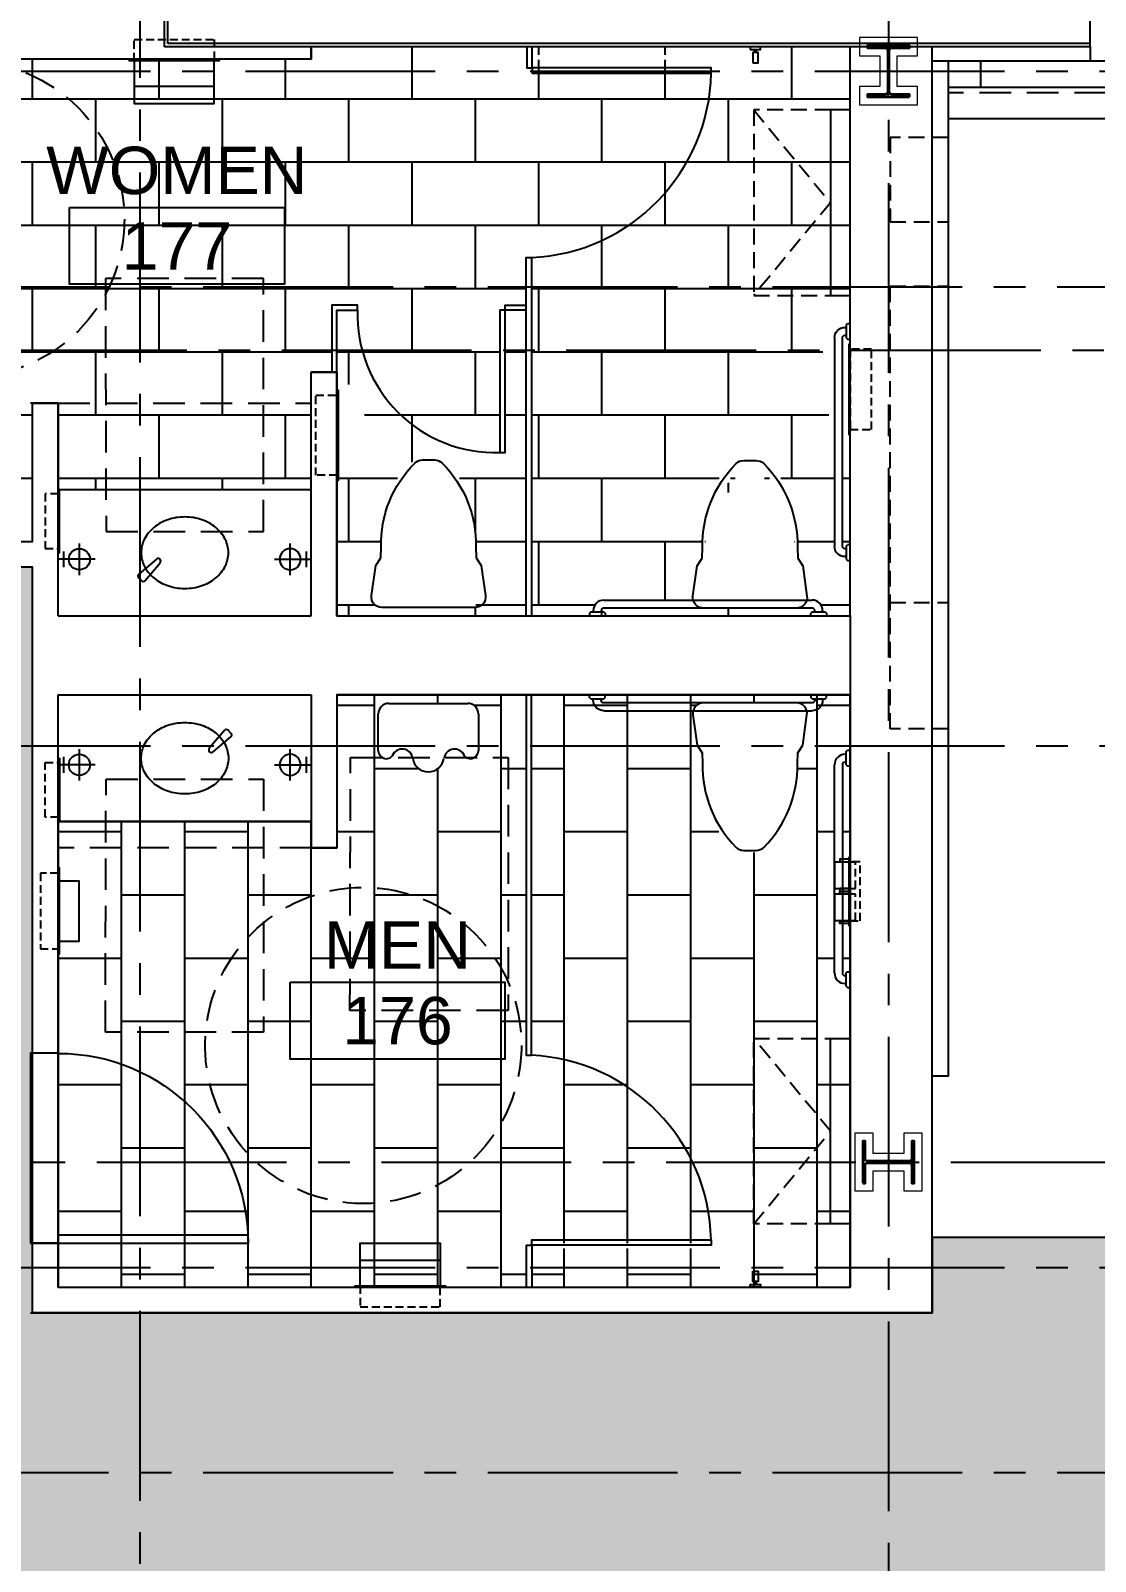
# Model space of a CAD drawing. Header units: inches. Extents: x 5931 to 10048, y 0 to 3185.
# Drawn here: x 8077.3 to 8279.2, y 1166.5 to 1456.9 of the extents above; entities that cross this region are included whole.
import ezdxf
from ezdxf.enums import TextEntityAlignment as Align

# ---------------------------------------------------------------- set-up
doc = ezdxf.new("R2010")
doc.units = ezdxf.units.IN
doc.header["$LTSCALE"] = 48
doc.header["$MEASUREMENT"] = 0
for name, pattern in [('CENTER2', [1.125, 0.75, -0.125, 0.125, -0.125]), ('HIDDEN', [0.375, 0.25, -0.125]), ('HIDDEN2', [0.1875, 0.125, -0.0625]), ('PHANTOM2', [1.25, 0.625, -0.125, 0.125, -0.125, 0.125, -0.125])]:
    doc.linetypes.add(name, pattern=pattern)
for name, color, linetype in [('_0_Objects', 8, 'Continuous'), ('A-Door', 8, 'Continuous'), ('A-Door-Head', 8, 'Continuous'), ('A-Flor-ADA', 8, 'PHANTOM2'), ('A-Flor-Case', 8, 'Continuous'), ('A-Flor-Case-Full Height', 8, 'Continuous'), ('A-Flor-Case-Hidden', 8, 'HIDDEN2'), ('A-Flor-Pattern', 8, 'Continuous'), ('A-Flor-Pfix', 8, 'Continuous'), ('A-Flor-Soffit', 8, 'HIDDEN2'), ('A-Flor-Spcl', 8, 'Continuous'), ('A-Flor-Wall Mtd Fixture', 8, 'Continuous'), ('A-Grid(3-32)', 8, 'CENTER2'), ('A-Tag-Rm(3-32)', 8, 'Continuous'), ('A-Wall-Full', 8, 'Continuous'), ('A-Wall-Hatch', 8, 'Continuous'), ('A-Wall-Prht', 8, 'Continuous')]:
    doc.layers.add(name, color=color, linetype=linetype)
for name, color, linetype, lineweight in [('A-Detl-Hatch', 8, 'Continuous', 18), ('S-Detl-Hatch', 8, 'Continuous', 18), ('S-Detl-Wide', 8, 'Continuous', 35)]:
    doc.layers.add(name, color=color, linetype=linetype, lineweight=lineweight)
doc.styles.get("Standard").update_dxf_attribs({"font": 'arial.ttf'})

# ---------------------------------------------------------------- blocks, each defined once
blk = doc.blocks.new('1ST FLOOR CORE & SHELL')
at = {"layer": 'A-Wall-Full'}
for p, q in [((4087.12, -8588.13), (4087.12, -8542.12)), ((4262.75, -8588.13), (4262.75, -8574.88)), ((4262.75, -8588.13), (4087.12, -8588.13))]:
    blk.add_line(p, q, dxfattribs=at)
at = {"layer": 'A-Wall-Hatch'}
for p, q in [((4087.75, -8587.5), (4087.75, -8542.12)), ((4262.75, -8587.5), (4087.75, -8587.5))]:
    blk.add_line(p, q, dxfattribs=at)
blk = doc.blocks.new('*U9')
at = {"layer": 'A-Detl-Hatch'}
h = blk.add_hatch(dxfattribs=at)
h.set_pattern_fill('ANSI32', color=256, scale=6, style=0)
h.set_pattern_definition([(45, (0, -4.865), (-1.591, 1.591), []), (45, (1.0607, -4.865), (-1.591, 1.591), [])])
edge = h.paths.add_edge_path()
edge.add_line((3.98, -9.73), (3.98, -9.295))
edge.add_line((3.98, -9.295), (0.645, -9.295))
edge.add_arc((0.645, -8.795), 0.5, 180, 270, ccw=False)
edge.add_line((0.145, -8.795), (0.145, -0.935))
edge.add_arc((0.645, -0.935), 0.5, 90, 180, ccw=False)
edge.add_line((0.645, -0.435), (3.98, -0.435))
edge.add_line((3.98, -0.435), (3.98, 0))
edge.add_line((3.98, 0), (-3.98, 0))
edge.add_line((-3.98, 0), (-3.98, -0.435))
edge.add_line((-3.98, -0.435), (-0.645, -0.435))
edge.add_arc((-0.645, -0.935), 0.5, 0, 90, ccw=False)
edge.add_line((-0.145, -0.935), (-0.145, -8.795))
edge.add_arc((-0.645, -8.795), 0.5, -90, 0, ccw=False)
edge.add_line((-0.645, -9.295), (-3.98, -9.295))
edge.add_line((-3.98, -9.295), (-3.98, -9.73))
edge.add_line((-3.98, -9.73), (3.98, -9.73))
at = {"linetype": 'ByBlock'}
blk.add_lwpolyline([(3.98, -9.73), (3.98, -9.295), (0.645, -9.295, -0.4142136), (0.145, -8.795), (0.145, -0.935, -0.4142136), (0.645, -0.435), (3.98, -0.435), (3.98, 0), (-3.98, 0), (-3.98, -0.435), (-0.645, -0.435, -0.4142136), (-0.145, -0.935), (-0.145, -8.795, -0.4142136), (-0.645, -9.295), (-3.98, -9.295), (-3.98, -9.73)], format="xyb", close=True, dxfattribs=at)
blk = doc.blocks.new('W10X33')
at = {"layer": 'S-Detl-Hatch'}
blk.add_lwpolyline([(13773.28, -7309.78), (13773.28, -7306.34), (13769.45, -7306.34), (13769.45, -7300.48), (13773.28, -7300.48), (13773.28, -7297.05), (13762.32, -7297.05), (13762.32, -7300.48), (13766.16, -7300.48), (13766.16, -7306.34), (13762.32, -7306.34), (13762.32, -7309.78)], close=True, dxfattribs=at)
at = {"layer": 'S-Detl-Wide'}
blk.add_blockref('*U9', (13767.8, -7298.55), dxfattribs=at)
blk = doc.blocks.new('1ST FLOOR - STRUCTURAL GRID')
at = {"layer": 'A-Grid(3-32)'}
for p, q in [((4082.5, -7424.01), (4082.5, -9520.75)), ((4224.5, -7426.01), (4224.5, -9520.75)), ((2104.5, -8592.75), (5927.38, -8592.75)), ((5912.5, -8633.75), (2120.87, -8633.75)), ((5927.38, -8645.75), (2104.5, -8645.75)), ((2104.5, -8720.75), (5927.38, -8720.75)), ((2130.3, -8799.75), (5901.58, -8799.75)), ((2104.5, -8819.75), (5927.38, -8819.75)), ((5912.5, -8858.75), (2119.31, -8858.75))]:
    blk.add_line(p, q, dxfattribs=at)
blk.add_blockref('W10X33', (-9543.3, -1289.34))
at = {"rotation": 270}
blk.add_blockref('W10X33', (11527.91, 4968.05), dxfattribs=at)
blk = doc.blocks.new('HMWD-XFP$0$PP-LAV2')
at = {"layer": 'A-Flor-Pfix'}
blk.add_lwpolyline([(0, 6.78, 0.081935), (-3.24, 6.25, 0.090025), (-5.86, 4.8, 0.104465), (-7.68, 2.52, 0.117614), (-8.28, 0, 0.117614), (-7.68, -2.52, 0.104465), (-5.86, -4.8, 0.090025), (-3.24, -6.25, 0.081935), (0, -6.78, 0.081935), (3.24, -6.25, 0.090025), (5.86, -4.8, 0.104465), (7.68, -2.52, 0.117614), (8.28, 0, 0.117614), (7.68, 2.52, 0.104465), (5.86, 4.8, 0.090025), (3.24, 6.25, 0.081935)], format="xyb", close=True, dxfattribs=at)
blk = doc.blocks.new('Door 36in')
blk.add_lwpolyline([(0, 36), (1.5, 36), (1.5, 0), (0, 0)], close=True)
blk.add_arc((0, 0), 36, 0, 90)
blk = doc.blocks.new('PEQURNL')
for p, q in [((-9.5, 3), (-9.5, 10)), ((9.5, 10), (9.5, 3)), ((7.5, 1), (-7.5, 1))]:
    blk.add_line(p, q)
for centre, radius, start, end in [((0, 11), 3, 8.4383, 172.1072), ((-8, 10), 1.5, 20.6264, 180), ((-4.96, 11.68), 2, 202.6897, 352.5338), ((4.96, 11.68), 2, 186.2596, 337.3103), ((8, 10), 1.5, 0, 159.3736), ((-7.5, 3), 2, 180, 270), ((7.5, 3), 2, 270, 0)]:
    blk.add_arc(centre, radius, start, end)
blk = doc.blocks.new('Rm Tag')
blk.add_lwpolyline([(-0.2124, 0.0759), (0.2124, 0.0759), (0.2124, -0.0759), (-0.2124, -0.0759)], close=True)
for p in [(0, 0.2858), (0, 0.1493), (0, 0)]:
    blk.add_attdef('XXX', text='', height=0.0938).set_placement(p, align=Align.MIDDLE_CENTER)
blk = doc.blocks.new('wall sconce typ')
for p, q in [((0, 7), (0, 0)), ((3, 4), (-3, 4)), ((-1.5, 1), (1.5, 1))]:
    blk.add_line(p, q)
blk.add_circle((0, 4), 2)
blk = doc.blocks.new('200 PLAN')
at = {"linetype": 'HIDDEN2', "ltscale": 0.25}
blk.add_lwpolyline([(-7.59, -0.25), (-7.59, 3.75), (7.58, 3.75), (7.59, -0.25)], dxfattribs=at)
blk.add_lwpolyline([(-8.59, -0.25), (8.59, -0.25), (8.59, 0), (-8.59, 0)], close=True)
for points in [[(-7.59, -0.25), (-7.59, -5.12), (7.59, -5.12), (7.59, -0.25)], [(-7.59, -0.25), (-7.59, -8.38), (7.58, -8.38), (7.59, -0.25)]]:
    blk.add_lwpolyline(points)
blk = doc.blocks.new('205 PLAN')
for p, q in [((-0.125, -1.0625), (-0.125, -0.5)), ((0.125, -1.0625), (0.125, -0.5))]:
    blk.add_line(p, q)
for points in [[(-1, -0.5), (1, -0.5), (1, 0), (-1, 0)], [(-0.5, -3.0625), (0.5, -3.0625), (0.5, -1.0625), (-0.5, -1.0625)]]:
    blk.add_lwpolyline(points, close=True)
blk = doc.blocks.new('206 PLAN')
blk.add_lwpolyline([(-17.59375, -3.75), (17.59375, -3.75), (17.59375, 0), (-17.59375, 0)], close=True)
at = {"linetype": 'HIDDEN2', "ltscale": 0.5}
for points in [[(-17.59375, -3.75), (-17.59375, -18.3125), (17.59375, -18.3125), (17.59375, -3.75)], [(-17.59375, -18.3125), (0, -3.75), (17.59375, -18.3125)]]:
    blk.add_lwpolyline(points, dxfattribs=at)
blk = doc.blocks.new('204 PLAN')
blk.add_line((1, 44.25), (0.75, 44.25))
for points in [[(0.5, 45, 0), (0, 45, 0)], [(0.75, 44.75, 0), (0.5, 45, 0)], [(0.75, 44.75, 0), (0.75, 42.25, 0)], [(0.5, 42, 0), (0, 42, 0)], [(0.75, 42.25, 0), (0.5, 42, 0)], [(1, 42.75, 0), (0.75, 42.75, 0)], [(1.5, 2.75, 0), (1.5, 42.25, 0)], [(3, 42.25, 0), (3, 2.75, 0)], [(0, 3, 0), (0.5, 3, 0)], [(0.75, 2.75, 0), (0.5, 3, 0)], [(0.5, 0, 0), (0, 0, 0)], [(0.75, 0.25, 0), (0.5, 0, 0)], [(0.75, 2.75, 0), (0.75, 0.25, 0)], [(0.75, 2.25, 0), (1, 2.25, 0)], [(1, 0.75, 0), (0.75, 0.75, 0)]]:
    blk.add_polyline3d(points)
for centre, radius, start, end in [((1, 42.25), 2, 0, 90), ((1, 42.25), 0.5, 0, 90), ((1, 2.75), 2, 270, 0), ((1, 2.75), 0.5, 270, 0)]:
    blk.add_arc(centre, radius, start, end)
blk = doc.blocks.new('202 PLAN')
at = {"linetype": 'HIDDEN2', "ltscale": 0.25}
blk.add_lwpolyline([(-7.59375, 0), (7.59375, 0), (7.59375, 4), (-7.59375, 4)], close=True, dxfattribs=at)
blk.add_lwpolyline([(-8.59375, -0.25), (8.59375, -0.25), (8.59375, 0), (-8.59375, 0)], close=True)
blk = doc.blocks.new('203 PLAN')
blk.add_lwpolyline([(-6.47, -0.25), (6.47, -0.25), (6.47, 0), (-6.47, 0)], close=True)
for points in [[(-5.57, 0), (-6.07, 0)], [(0, 0), (-0.5, 0)], [(0, 0), (0.5, 0)], [(5.59, 0), (6.09, 0)], [(-6.07, -0.25), (-6.07, -2), (-5.57, -2), (-5.57, -0.25)], [(-5.53, -0.25), (-5.53, -3), (-0.53, -3), (-0.53, -0.25)], [(-0.5, -0.25), (-0.5, -2), (0, -2), (0, -0.25)], [(0.5, -0.25), (0.5, -2), (0, -2), (0, -0.25)], [(0.55, -0.25), (0.55, -3), (5.55, -3), (5.55, -0.25)], [(6.09, -0.25), (6.09, -2), (5.59, -2), (5.59, -0.25)]]:
    blk.add_lwpolyline(points)
at = {"linetype": 'HIDDEN2', "ltscale": 0.25}
blk.add_lwpolyline([(-5.59, 0), (5.59, 0), (5.59, 1.88), (-5.59, 1.88)], close=True, dxfattribs=at)
for points in [[(-0.53, 0), (-0.53, 1), (-5.53, 1), (-5.53, 0)], [(5.55, 0), (5.55, 1), (0.55, 1), (0.55, 0)]]:
    blk.add_lwpolyline(points, dxfattribs=at)
blk = doc.blocks.new('209 PLAN')
blk.add_lwpolyline([(0.5, -4.93), (0.86, -0.54, 0.438689), (0.36, 0), (-0.36, 0, 0.438689), (-0.86, -0.54), (-0.5, -4.93)], format="xyb")
blk.add_arc((0, -4.88), 0.5, 183.0367, 356.9633)
blk = doc.blocks.new('208 PLAN')
at = {"linetype": 'HIDDEN2', "ltscale": 0.25}
blk.add_lwpolyline([(-7.1875, 0), (7.1875, 0), (7.1875, 3.375), (-7.1875, 3.375)], close=True, dxfattribs=at)
blk.add_lwpolyline([(-8.1875, -0.25), (8.1875, -0.25), (8.1875, 0), (-8.1875, 0)], close=True)
blk.add_lwpolyline([(-5.703125, -0.25), (-5.703125, -4), (5.703125, -4), (5.703125, -0.25)])
blk = doc.blocks.new('207 PLAN')
blk.add_lwpolyline([(-6, -0.25), (6, -0.25), (6, 0), (-6, 0)], close=True)
at = {"linetype": 'HIDDEN2', "ltscale": 0.25}
blk.add_lwpolyline([(-5.1875, 0), (5.1875, 0), (5.1875, 2.5), (-5.1875, 2.5)], close=True, dxfattribs=at)
blk = doc.blocks.new('toilet2')
at = {"linetype": 'ByBlock'}
for p, q in [((8.84, 0), (-8.84, 0)), ((-10.82, -2.28), (-10, -8)), ((10, -8), (10.82, -2.28)), ((-10, -8), (-9.05, -9.46)), ((9.05, -9.46), (10, -8)), ((-9.05, -9.46), (-9, -11.5)), ((9, -11.5), (9.05, -9.46)), ((-1.19, -28), (1.19, -28))]:
    blk.add_line(p, q, dxfattribs=at)
for centre, radius, start, end in [((-8.84, -2), 2, 90, 188.1301), ((8.84, -2), 2, 351.8699, 90), ((12.85, -11.97), 21.85, 178.7781, 224.983), ((-12.85, -11.97), 21.85, 315.017, 1.2219), ((-1.19, -26), 2, 224.983, 270), ((1.19, -26), 2, 270, 315.017)]:
    blk.add_arc(centre, radius, start, end, dxfattribs=at)
blk = doc.blocks.new('floor pattern 1st floor')
at = {"layer": 'A-Flor-Pattern'}
h = blk.add_hatch(dxfattribs=at)
h.set_pattern_fill('WOODS_BOARD_WIDE', color=256, scale=3, pattern_type=2)
h.set_pattern_definition([(0, (2343, 1229.155), (0, 6), []), (90, (2343, 1229.155), (-12, 12), [6, -42]), (90, (2367, 1235.155), (-12, 12), [6, -42])])
edge = h.paths.add_edge_path(flags=16)
edge.add_line((2149.55, 1020.63), (2161.55, 1020.63))
edge.add_ellipse((2161.55, 1015.63), major_axis=(-3.54, -3.54), ratio=1, start_angle=135, end_angle=225, ccw=False)
edge.add_line((2166.55, 1015.63), (2166.55, 984.63))
edge.add_ellipse((2161.55, 984.63), major_axis=(3.54, -3.54), ratio=1, start_angle=315, end_angle=405, ccw=False)
edge.add_line((2161.55, 979.63), (2156.55, 979.63))
edge.add_line((2156.55, 979.63), (2156.55, 955.63))
edge.add_line((2156.55, 955.63), (2147.55, 955.63))
edge.add_line((2147.55, 955.63), (2126.55, 955.63))
edge.add_line((2126.55, 955.63), (2126.55, 995.43))
edge.add_line((2126.55, 995.43), (2126.55, 1010.63))
edge.add_line((2126.55, 1010.63), (2144.55, 1010.63))
edge.add_line((2144.55, 1010.63), (2144.55, 1015.63))
edge.add_ellipse((2148.74, 1016.43), major_axis=(3.19, 3.19), ratio=0.85373, start_angle=38.5071, end_angle=141.4929, ccw=False)
edge = h.paths.add_edge_path(flags=16)
edge.add_ellipse((2192.35, 952.43), major_axis=(-3.19, 3.19), ratio=0.855373, start_angle=218.4535, end_angle=321.5465, ccw=False)
edge.add_line((2196.55, 951.63), (2196.53, 920.27))
edge.add_ellipse((2191.55, 920.63), major_axis=(-3.54, -3.54), ratio=1, start_angle=45, end_angle=130.7903, ccw=False)
edge.add_line((2191.55, 915.63), (2186.71, 915.63))
edge.add_line((2186.71, 915.63), (2186.55, 891.63))
edge.add_line((2186.55, 891.63), (2177.55, 891.63))
edge.add_line((2177.55, 891.63), (2156.55, 891.63))
edge.add_line((2156.55, 891.63), (2156.55, 931.43))
edge.add_line((2156.55, 931.43), (2156.55, 946.63))
edge.add_line((2156.55, 946.63), (2174.55, 946.63))
edge.add_line((2174.55, 946.63), (2174.55, 951.63))
edge.add_ellipse((2179.55, 951.63), major_axis=(3.54, -3.54), ratio=1, start_angle=135, end_angle=225, ccw=False)
edge.add_line((2179.55, 956.63), (2191.55, 956.63))
edge = h.paths.add_edge_path(flags=16)
edge.add_ellipse((2066.4, 1141.28), major_axis=(0, 0.0156), ratio=1, start_angle=270, end_angle=337.7307)
edge.add_line((2066.41, 1141.3), (2066.41, 1141.29))
edge.add_line((2066.41, 1141.29), (2066.41, 1140.75))
edge.add_line((2066.41, 1140.75), (2066.4, 1140.75))
edge.add_line((2066.4, 1140.75), (2066.4, 1140.71))
edge.add_line((2066.4, 1140.71), (2049.13, 1140.71))
edge.add_line((2049.13, 1140.71), (2045.1, 1140.71))
edge.add_line((2045.1, 1140.71), (2032.76, 1140.71))
edge.add_line((2032.76, 1140.71), (2030.38, 1140.71))
edge.add_line((2030.38, 1140.71), (2028, 1140.71))
edge.add_line((2028, 1140.71), (2028, 1140.75))
edge.add_line((2028, 1140.75), (2028, 1140.75))
edge.add_line((2028, 1140.75), (2028, 1141.29))
edge.add_line((2028, 1141.29), (2028, 1141.3))
edge.add_ellipse((2028, 1141.28), major_axis=(0, 0.0156), ratio=1, start_angle=22.2693, end_angle=90)
edge.add_line((2027.99, 1141.28), (2027.99, 1140.71))
edge.add_line((2027.99, 1140.71), (2027.95, 1140.71))
edge.add_line((2027.95, 1140.71), (2027.95, 1141.28))
edge.add_line((2027.95, 1141.28), (2027.95, 1141.29))
edge.add_ellipse((2028, 1141.29), major_axis=(0.0455, 0), ratio=1, start_angle=90, end_angle=180, ccw=False)
edge.add_line((2028, 1141.33), (2028, 1141.33))
edge.add_line((2028, 1141.33), (2028, 1141.33))
edge.add_line((2028, 1141.33), (2033.88, 1141.33))
edge.add_line((2033.88, 1141.33), (2033.88, 1141.91))
edge.add_ellipse((2033.93, 1141.91), major_axis=(0.0515, 0), ratio=1, start_angle=90, end_angle=180, ccw=False)
edge.add_line((2033.93, 1141.96), (2036.13, 1141.96))
edge.add_line((2036.13, 1141.96), (2036.13, 1145.93))
edge.add_ellipse((2037.88, 1152.71), major_axis=(7, 0), ratio=1, start_angle=180, end_angle=255.5225, ccw=False)
edge.add_ellipse((2037.88, 1152.71), major_axis=(7, 0), ratio=1, start_angle=0, end_angle=180, ccw=False)
edge.add_ellipse((2037.88, 1152.71), major_axis=(7, 0), ratio=1, start_angle=284.4775, end_angle=360, ccw=False)
edge.add_line((2039.63, 1145.93), (2039.63, 1141.96))
edge.add_line((2039.63, 1141.96), (2041.83, 1141.96))
edge.add_ellipse((2041.83, 1141.91), major_axis=(0.0515, 0), ratio=1, start_angle=360, end_angle=450, ccw=False)
edge.add_line((2041.88, 1141.91), (2041.88, 1141.33))
edge.add_line((2041.88, 1141.33), (2052.58, 1141.33))
edge.add_line((2052.58, 1141.33), (2052.58, 1141.91))
edge.add_ellipse((2052.63, 1141.91), major_axis=(0.0515, 0), ratio=1, start_angle=90, end_angle=180, ccw=False)
edge.add_line((2052.63, 1141.96), (2054.83, 1141.96))
edge.add_line((2054.83, 1141.96), (2054.83, 1145.93))
edge.add_ellipse((2056.58, 1152.71), major_axis=(7, 0), ratio=1, start_angle=180, end_angle=255.5225, ccw=False)
edge.add_ellipse((2056.58, 1152.71), major_axis=(7, 0), ratio=1, start_angle=0, end_angle=180, ccw=False)
edge.add_ellipse((2056.58, 1152.71), major_axis=(7, 0), ratio=1, start_angle=284.4775, end_angle=360, ccw=False)
edge.add_line((2058.33, 1145.93), (2058.33, 1141.96))
edge.add_line((2058.33, 1141.96), (2060.52, 1141.96))
edge.add_ellipse((2060.52, 1141.91), major_axis=(0.0515, 0), ratio=1, start_angle=360, end_angle=450, ccw=False)
edge.add_line((2060.58, 1141.91), (2060.58, 1141.33))
edge.add_line((2060.58, 1141.33), (2066.4, 1141.33))
edge.add_line((2066.4, 1141.33), (2066.41, 1141.33))
edge.add_line((2066.41, 1141.33), (2066.41, 1141.33))
edge.add_ellipse((2066.41, 1141.29), major_axis=(0.0455, 0), ratio=1, start_angle=360, end_angle=450, ccw=False)
edge.add_line((2066.45, 1141.29), (2066.45, 1141.28))
edge.add_line((2066.45, 1141.28), (2066.45, 1140.71))
edge.add_line((2066.45, 1140.71), (2066.42, 1140.71))
edge.add_line((2066.42, 1140.71), (2066.42, 1141.28))
edge = h.paths.add_edge_path(flags=16)
edge.add_ellipse((2444.83, 1074.38), major_axis=(-118.23, -0.04), ratio=0.670803, start_angle=0, end_angle=360)
h.paths.add_polyline_path([(2248.8, 1035.5), (2231.2, 1035.5), (2231.2, 1051.02), (2248.8, 1051.02)], flags=16)
h.paths.add_polyline_path([(2082.3, 971.08), (2080.55, 971.08), (2080.55, 1020.63), (2082.3, 1020.63)], flags=16)
h.paths.add_polyline_path([(2176.17, 1088.71), (2128.17, 1088.71), (2128.17, 1056.71), (2176.17, 1056.71)], flags=16)
h.paths.add_polyline_path([(2082.8, 1013.35), (2084.55, 1013.35), (2084.55, 889.63), (2082.8, 889.63)], flags=16)
h.paths.add_polyline_path([(2647.16, 890.63), (2647.91, 890.63), (2647.91, 885.01), (2647.16, 885.01)], flags=17)
h.paths.add_polyline_path([(2904.95, 1517.5), (2903.2, 1517.5), (2903.2, 1603.94), (2838.38, 1603.94), (2838.38, 1227.95), (2473.75, 1227.95), (2473.75, 1224.79), (2343.75, 1224.79), (2343.75, 1227.95), (2248.3, 1227.95), (2248.3, 1213.63), (2077.63, 1213.63), (2077.63, 1355.13), (2019.63, 1355.13), (2019.63, 1232.01), (2025.81, 1232.01), (2025.81, 1213.63), (2006.19, 1213.63), (2006.19, 1226.76), (1903.62, 1226.76), (1903.62, 1213.63), (1889.75, 1213.63), (1889.75, 1212.88), (1884.25, 1212.88), (1884.25, 1252.76), (1889.75, 1252.76), (1889.75, 1252.01), (1902, 1252.01), (1902, 1420.01), (1885.75, 1420.01), (1885.75, 1438.01), (1751.63, 1438.01), (1751.63, 1252.76), (1758.31, 1252.76), (1758.31, 1212.88), (1756.81, 1212.88), (1756.81, 1173.26), (1347.75, 1173.26), (1347.75, 1179.26), (1414.74, 1179.26), (1414.74, 1233.51), (1410.74, 1233.51), (1410.74, 1240.25), (1356.74, 1240.25), (1356.74, 1233.51), (1269.13, 1233.51), (1269.13, 1173.26), (980.46, 1173.26), (980.46, 1209.21), (835.81, 1209.21), (835.81, 1173.26), (707.38, 1173.26), (707.38, 1113.26), (1275.75, 1113.26), (1275.75, 1101.26), (1347.75, 1101.26), (1347.75, 1113.26), (1800.63, 1113.26), (1800.63, 1077.26), (1858.63, 1077.26), (1858.63, 1113.26), (1885.75, 1113.26), (1885.75, 1158.46), (2017.2, 1158.46), (2017.2, 1140.71), (2077.2, 1140.71), (2077.2, 1158.46), (2176.17, 1158.46), (2176.17, 1129.58), (2082.08, 1129.58), (2082.08, 1127.46), (2027.09, 1127.46), (2027.09, 1061.46), (2086.8, 1061.46), (2086.8, 1056.58), (2024.71, 1056.58), (2024.71, 987.13), (2072.8, 987.13), (2072.8, 1017.73), (2080.05, 1017.73), (2080.05, 890.63), (2059.81, 890.63), (2059.81, 885.01), (2386, 885.01), (2386.02, 985.89), (2427.01, 985.89), (2427.01, 986.51), (2501.03, 986.51), (2501.03, 985.89), (2542.02, 985.89), (2542.02, 885.01), (2647.16, 885.01), (2647.16, 1054.51), (2790.91, 1054.51), (2790.91, 1108.51), (2664.93, 1108.51), (2664.93, 1114.51), (2881.96, 1114.51), (2881.96, 1158.63), (2917.96, 1158.63), (2917.96, 1114.51), (2978.21, 1114.51), (2978.21, 1227.95), (2920.86, 1227.95), (2920.86, 1226.45), (2902.77, 1226.45), (2902.77, 1231.7), (2891.52, 1231.7), (2891.52, 1397.64), (2882.27, 1397.64), (2882.27, 1453.06), (2891.52, 1453.06), (2902.77, 1453.06), (2902.77, 1458), (2921.23, 1458), (2921.23, 1455.93), (2978.21, 1455.93), (2978.21, 1516.53), (2962.2, 1516.53), (2962.2, 1517.5)])
h = blk.add_hatch(dxfattribs=at)
h.set_pattern_fill('STONE_HOLLAND_PARQUET_2', color=256, scale=3, pattern_type=2)
h.set_pattern_definition([(0, (2041.625, 1360.007), (0, 12), []), (90, (2041.625, 1360.007), (-12, 12), [12, -12])])
h.paths.add_polyline_path([(2134.4, 1404.88), (2134.4, 1392.16), (2135.4, 1392.16), (2135.4, 1403.88), (2139.28, 1403.88), (2139.28, 1404.88)], flags=16)
h.paths.add_polyline_path([(2167.28, 1376.88), (2167.28, 1403.88), (2166.28, 1403.88), (2166.28, 1376.88)], flags=16)
h.paths.add_polyline_path([(2171.28, 1345.88), (2172.28, 1345.88), (2172.28, 1416.38), (2171.28, 1416.38), (2171.28, 1404.88), (2171.28, 1404.88), (2167.28, 1404.88), (2167.28, 1403.88), (2171.28, 1403.88), (2171.28, 1403.88)], flags=16)
h.paths.add_polyline_path([(2139.43, 1380.4), (2135.63, 1380.4), (2135.63, 1374.4), (2139.43, 1374.4)], flags=16)
h.paths.add_polyline_path([(2140.57, 1389.81), (2135.63, 1389.81), (2135.63, 1382.01), (2140.57, 1382.01)], flags=16)
edge = h.paths.add_edge_path()
edge.add_line((2232.25, 1401.38), (2232, 1401.13))
edge.add_line((2232, 1401.13), (2231.75, 1400.63))
edge.add_arc((2231.75, 1398.63), 2, 90, 180)
edge.add_line((2229.75, 1398.63), (2229.75, 1396.05))
edge.add_line((2229.75, 1396.05), (2227.55, 1396.05))
edge.add_line((2227.55, 1396.05), (2227.55, 1388.25))
edge.add_line((2227.55, 1388.25), (2229.75, 1388.25))
edge.add_line((2229.75, 1388.25), (2229.75, 1386.65))
edge.add_line((2229.75, 1386.65), (2228.69, 1386.65))
edge.add_line((2228.69, 1386.65), (2228.69, 1380.65))
edge.add_line((2228.69, 1380.65), (2229.75, 1380.65))
edge.add_line((2229.75, 1380.65), (2229.75, 1359.13))
edge.add_arc((2231.75, 1359.13), 2, 180, 270)
edge.add_line((2231.75, 1357.13), (2232, 1357.13))
edge.add_line((2232, 1357.13), (2232, 1356.63))
edge.add_line((2232, 1356.63), (2232.25, 1356.38))
edge.add_line((2232.25, 1356.38), (2232.75, 1356.38))
edge.add_line((2232.75, 1356.38), (2232.75, 1359.38))
edge.add_line((2232.75, 1359.38), (2232.25, 1359.38))
edge.add_line((2232.25, 1359.38), (2232, 1359.13))
edge.add_line((2232, 1359.13), (2232, 1358.63))
edge.add_line((2232, 1358.63), (2231.75, 1358.63))
edge.add_arc((2231.75, 1359.13), 0.5, 180, 270, ccw=False)
edge.add_line((2231.25, 1359.13), (2231.25, 1380.65))
edge.add_line((2231.25, 1380.65), (2232.49, 1380.65))
edge.add_line((2232.49, 1380.65), (2232.49, 1386.65))
edge.add_line((2232.49, 1386.65), (2232.69, 1386.65))
edge.add_line((2232.69, 1386.65), (2232.75, 1388.25))
edge.add_line((2232.75, 1388.25), (2232.49, 1388.25))
edge.add_line((2232.49, 1388.25), (2232.49, 1396.05))
edge.add_line((2232.49, 1396.05), (2232.75, 1396.05))
edge.add_line((2232.75, 1396.05), (2232.49, 1397.12))
edge.add_line((2232.49, 1397.12), (2232.75, 1398.38))
edge.add_line((2232.75, 1398.38), (2232.25, 1398.38))
edge.add_line((2232.25, 1398.38), (2232, 1398.63))
edge.add_line((2232, 1398.63), (2232, 1399.13))
edge.add_line((2232, 1399.13), (2232, 1400.63))
edge.add_line((2232, 1400.63), (2232.19, 1401.2))
edge.add_line((2232.19, 1401.2), (2232.75, 1401.38))
edge.add_line((2232.75, 1401.38), (2232.25, 1401.38))
h.paths.add_polyline_path([(2206.37, 1451.38), (2206.37, 1452.38), (2172.37, 1452.38), (2172.37, 1451.38)], flags=16)
h.paths.add_polyline_path([(2171.37, 1452.38), (2172.37, 1452.38), (2172.37, 1453.88), (2171.37, 1453.88)], flags=16)
edge = h.paths.add_edge_path()
edge.add_arc((2165.58, 1359.44), 21.85, 135.0173, 154.52)
edge.add_line((2145.85, 1368.84), (2146.02, 1369.87))
edge.add_line((2146.02, 1369.87), (2146.51, 1371.37))
edge.add_line((2146.51, 1371.37), (2147.23, 1372.73))
edge.add_line((2147.23, 1372.73), (2148.15, 1373.9))
edge.add_line((2148.15, 1373.9), (2149.23, 1374.83))
edge.add_line((2149.23, 1374.83), (2150.44, 1375.5))
edge.add_line((2150.44, 1375.5), (2151.74, 1375.88))
edge.add_line((2151.74, 1375.88), (2153.07, 1375.96))
edge.add_line((2153.07, 1375.96), (2154.38, 1375.73))
edge.add_line((2154.38, 1375.73), (2155.64, 1375.2))
edge.add_line((2155.64, 1375.2), (2156.79, 1374.4))
edge.add_line((2156.79, 1374.4), (2157.8, 1373.34))
edge.add_line((2157.8, 1373.34), (2158.62, 1372.07))
edge.add_line((2158.62, 1372.07), (2159.23, 1370.63))
edge.add_line((2159.23, 1370.63), (2159.61, 1369.08))
edge.add_line((2159.61, 1369.08), (2159.63, 1368.81))
edge.add_arc((2139.89, 1359.44), 21.85, 25.3838, 44.9833)
edge.add_arc((2153.93, 1373.47), 2, 44.9833, 90.0003)
edge.add_line((2153.93, 1375.47), (2151.54, 1375.47))
edge.add_arc((2151.54, 1373.47), 2, 90.0003, 135.0173)
edge = h.paths.add_edge_path()
edge.add_arc((2161.57, 1349.47), 2, 270.0003, 368.1304)
edge.add_line((2163.55, 1349.75), (2162.73, 1355.47))
edge.add_line((2162.73, 1355.47), (2161.78, 1356.94))
edge.add_line((2161.78, 1356.94), (2161.73, 1358.97))
edge.add_arc((2139.89, 1359.44), 21.85, 358.7784, 404.9833)
edge.add_arc((2153.93, 1373.47), 2, 44.9833, 90.0003)
edge.add_line((2153.93, 1375.47), (2151.54, 1375.47))
edge.add_arc((2151.54, 1373.47), 2, 90.0003, 135.0173)
edge.add_arc((2165.58, 1359.44), 21.85, 135.0173, 181.2222)
edge.add_line((2143.73, 1358.97), (2143.69, 1356.94))
edge.add_line((2143.69, 1356.94), (2142.73, 1355.47))
edge.add_line((2142.73, 1355.47), (2141.92, 1349.75))
edge.add_arc((2143.9, 1349.47), 2, 171.8702, 270.0003)
edge.add_line((2143.9, 1347.47), (2161.57, 1347.47))
edge = h.paths.add_edge_path()
edge.add_line((2163.55, 1349.75), (2162.73, 1355.47))
edge.add_line((2162.73, 1355.47), (2161.76, 1356.97))
edge.add_line((2161.76, 1356.97), (2161.73, 1356.97))
edge.add_line((2161.73, 1356.97), (2161.73, 1347.48))
edge.add_arc((2161.57, 1349.47), 2, 274.6798, 368.1304)
edge = h.paths.add_edge_path()
edge.add_arc((2226.57, 1359.35), 21.85, 135.0173, 154.5191)
edge.add_line((2206.84, 1368.75), (2207, 1369.78))
edge.add_line((2207, 1369.78), (2207.5, 1371.28))
edge.add_line((2207.5, 1371.28), (2208.22, 1372.64))
edge.add_line((2208.22, 1372.64), (2209.13, 1373.81))
edge.add_line((2209.13, 1373.81), (2210.22, 1374.74))
edge.add_line((2210.22, 1374.74), (2211.43, 1375.41))
edge.add_line((2211.43, 1375.41), (2212.72, 1375.8))
edge.add_line((2212.72, 1375.8), (2214.05, 1375.87))
edge.add_line((2214.05, 1375.87), (2215.37, 1375.64))
edge.add_line((2215.37, 1375.64), (2216.63, 1375.11))
edge.add_line((2216.63, 1375.11), (2217.78, 1374.31))
edge.add_line((2217.78, 1374.31), (2218.78, 1373.25))
edge.add_line((2218.78, 1373.25), (2219.61, 1371.98))
edge.add_line((2219.61, 1371.98), (2220.22, 1370.54))
edge.add_line((2220.22, 1370.54), (2220.59, 1368.99))
edge.add_line((2220.59, 1368.99), (2220.61, 1368.72))
edge.add_arc((2200.87, 1359.35), 21.85, 25.3841, 44.9833)
edge.add_arc((2214.91, 1373.38), 2, 44.9833, 90.0003)
edge.add_line((2214.91, 1375.38), (2212.52, 1375.38))
edge.add_arc((2212.52, 1373.38), 2, 90.0003, 135.0173)
h.paths.add_polyline_path([(2019.63, 1439.26), (2019.63, 1360.01), (2077.63, 1360.01), (2077.63, 1386.26), (2082.5, 1386.26), (2082.5, 1369.88), (2130.5, 1369.88), (2130.5, 1392.16), (2135.37, 1392.16), (2135.37, 1345.88), (2232.75, 1345.88), (2232.75, 1453.88), (2130.5, 1453.88), (2130.5, 1451.51), (2026.5, 1451.51), (2026.5, 1439.26)])
edge = h.paths.add_edge_path()
edge.add_line((2222.76, 1356.85), (2223.72, 1355.38))
edge.add_line((2223.72, 1355.38), (2224.54, 1349.67))
edge.add_arc((2222.56, 1349.38), 2, -89.9997, 8.1304, ccw=False)
edge.add_line((2222.56, 1347.38), (2204.88, 1347.38))
edge.add_arc((2204.88, 1349.38), 2, 171.8702, 270.0003, ccw=False)
edge.add_line((2202.9, 1349.67), (2203.72, 1355.38))
edge.add_line((2203.72, 1355.38), (2204.67, 1356.85))
edge.add_line((2204.67, 1356.85), (2204.72, 1358.88))
edge.add_arc((2226.57, 1359.35), 21.85, 135.0173, 181.2222, ccw=False)
edge.add_arc((2212.52, 1373.38), 2, 90.0003, 135.0173, ccw=False)
edge.add_line((2212.52, 1375.38), (2214.91, 1375.38))
edge.add_arc((2214.91, 1373.38), 2, 44.9833, 90.0003, ccw=False)
edge.add_arc((2200.87, 1359.35), 21.85, -1.2216, 44.9833, ccw=False)
edge.add_line((2222.72, 1358.88), (2222.76, 1356.85))
edge = h.paths.add_edge_path()
edge.add_arc((2204.88, 1349.38), 2, 194.4749, 270.0003)
edge.add_line((2204.88, 1347.38), (2222.56, 1347.38))
edge.add_arc((2222.56, 1349.38), 2, 270.0003, 345.5224)
edge.add_line((2224.49, 1348.88), (2225.5, 1348.88))
edge.add_arc((2225.5, 1346.88), 2, 0, 90, ccw=False)
edge.add_line((2227.5, 1346.88), (2228, 1346.63))
edge.add_line((2228, 1346.63), (2228.25, 1346.38))
edge.add_line((2228.25, 1346.38), (2228.25, 1345.88))
edge.add_line((2228.25, 1345.88), (2228.06, 1346.45))
edge.add_line((2228.06, 1346.45), (2227.5, 1346.63))
edge.add_line((2227.5, 1346.63), (2226, 1346.63))
edge.add_line((2226, 1346.63), (2225.44, 1346.45))
edge.add_line((2225.44, 1346.45), (2225.25, 1345.88))
edge.add_line((2225.25, 1345.88), (2225.25, 1346.38))
edge.add_line((2225.25, 1346.38), (2225.5, 1346.63))
edge.add_line((2225.5, 1346.63), (2226, 1346.88))
edge.add_arc((2225.5, 1346.88), 0.5, 360, 450)
edge.add_line((2225.5, 1347.38), (2222.72, 1347.38))
edge.add_line((2222.72, 1347.38), (2222.72, 1347.38))
edge.add_line((2222.72, 1347.38), (2204.72, 1347.38))
edge.add_line((2204.72, 1347.38), (2204.72, 1347.38))
edge.add_line((2204.72, 1347.38), (2186, 1347.38))
edge.add_arc((2186, 1346.88), 0.5, 90, 180)
edge.add_line((2185.5, 1346.88), (2186, 1346.63))
edge.add_line((2186, 1346.63), (2186.25, 1346.38))
edge.add_line((2186.25, 1346.38), (2186.25, 1345.88))
edge.add_line((2186.25, 1345.88), (2186.06, 1346.45))
edge.add_line((2186.06, 1346.45), (2185.5, 1346.63))
edge.add_line((2185.5, 1346.63), (2184, 1346.63))
edge.add_line((2184, 1346.63), (2183.44, 1346.45))
edge.add_line((2183.44, 1346.45), (2183.25, 1345.88))
edge.add_line((2183.25, 1345.88), (2183.25, 1346.38))
edge.add_line((2183.25, 1346.38), (2183.5, 1346.63))
edge.add_line((2183.5, 1346.63), (2184, 1346.88))
edge.add_arc((2186, 1346.88), 2, 90, 180, ccw=False)
edge.add_line((2186, 1348.88), (2202.95, 1348.88))
h = blk.add_hatch(dxfattribs=at)
h.set_pattern_fill('WOODS_BOARD_WIDE', color=256, scale=3, pattern_type=2)
h.set_pattern_definition([(0, (2473.493, 1440.2), (0, 6), []), (90, (2473.493, 1440.2), (-12, 12), [6, -42]), (90, (2497.493, 1446.2), (-12, 12), [6, -42])])
h.paths.add_polyline_path([(2442.25, 1451.13), (2441.2, 1451.13), (2280.78, 1451.13), (2278.25, 1451.13), (2251.3, 1451.13), (2251.3, 1440.26), (2454.51, 1440.26), (2454.51, 1451.13)])
h = blk.add_hatch(dxfattribs=at)
h.set_pattern_fill('STONE_HOLLAND_PARQUET_2', color=256, scale=3, angle=90, pattern_type=2)
h.set_pattern_definition([(90, (2082.481, 1244.888), (-12, 7e-16), []), (180, (2082.481, 1244.888), (-12, -12), [12, -12])])
edge = h.paths.add_edge_path(flags=16)
edge.add_line((2143.2, 1327.29), (2143.2, 1320.29))
edge.add_arc((2144.7, 1320.29), 1.5, 179.9999, 322.9418)
edge.add_arc((2144.7, 1320.29), 1.5, 322.9418, 339.3735)
edge.add_arc((2147.75, 1318.62), 2, 6.2595, 145.0051, ccw=False)
edge.add_line((2149.73, 1318.84), (2149.74, 1318.85))
edge.add_arc((2152.7, 1319.29), 3, 188.4382, 352.1071)
edge.add_line((2155.68, 1318.88), (2155.68, 1318.88))
edge.add_arc((2157.66, 1318.62), 2, 34.9947, 172.5337, ccw=False)
edge.add_arc((2160.7, 1320.29), 1.5, 200.6263, 217.0579)
edge.add_arc((2160.7, 1320.29), 1.5, 217.0579, 359.9999)
edge.add_line((2162.2, 1320.29), (2162.2, 1327.29))
edge.add_arc((2160.2, 1327.29), 2, 359.9999, 449.9999)
edge.add_line((2160.2, 1329.29), (2145.2, 1329.29))
edge.add_arc((2145.2, 1327.29), 2, 89.9999, 179.9999)
edge = h.paths.add_edge_path(flags=16)
edge.add_line((2232, 1318.13), (2232, 1319.63))
edge.add_line((2232, 1319.63), (2232.19, 1320.19))
edge.add_line((2232.19, 1320.19), (2232.75, 1320.38))
edge.add_line((2232.75, 1320.38), (2232.25, 1320.38))
edge.add_line((2232.25, 1320.38), (2232, 1320.13))
edge.add_line((2232, 1320.13), (2231.75, 1319.63))
edge.add_arc((2231.75, 1317.63), 2, 90, 180)
edge.add_line((2229.75, 1317.63), (2229.75, 1297.72))
edge.add_line((2229.75, 1297.72), (2227.55, 1297.72))
edge.add_line((2227.55, 1297.72), (2227.55, 1289.92))
edge.add_line((2227.55, 1289.92), (2229.75, 1289.92))
edge.add_line((2229.75, 1289.92), (2229.75, 1278.13))
edge.add_arc((2231.75, 1278.13), 2, 180, 270)
edge.add_line((2231.75, 1276.13), (2232, 1276.13))
edge.add_line((2232, 1276.13), (2232, 1275.63))
edge.add_line((2232, 1275.63), (2232.25, 1275.38))
edge.add_line((2232.25, 1275.38), (2232.75, 1275.38))
edge.add_line((2232.75, 1275.38), (2232.75, 1278.38))
edge.add_line((2232.75, 1278.38), (2232.25, 1278.38))
edge.add_line((2232.25, 1278.38), (2232, 1278.13))
edge.add_line((2232, 1278.13), (2232, 1277.63))
edge.add_line((2232, 1277.63), (2231.75, 1277.63))
edge.add_arc((2231.75, 1278.13), 0.5, 180, 270, ccw=False)
edge.add_line((2231.25, 1278.13), (2231.25, 1289.92))
edge.add_line((2231.25, 1289.92), (2232.49, 1289.92))
edge.add_line((2232.49, 1289.92), (2232.49, 1297.72))
edge.add_line((2232.49, 1297.72), (2231.25, 1297.72))
edge.add_line((2231.25, 1297.72), (2231.25, 1317.63))
edge.add_arc((2231.75, 1317.63), 0.5, 90, 180, ccw=False)
edge.add_line((2231.75, 1318.13), (2232, 1317.63))
edge.add_line((2232, 1317.63), (2232.25, 1317.38))
edge.add_line((2232.25, 1317.38), (2232.75, 1317.38))
edge.add_line((2232.75, 1317.38), (2232.19, 1317.57))
edge.add_line((2232.19, 1317.57), (2232, 1318.13))
h.paths.add_polyline_path([(2206.34, 1226.88), (2172.34, 1226.88), (2172.34, 1225.88), (2206.34, 1225.88)], flags=16)
h.paths.add_polyline_path([(2172.34, 1218.51), (2172.34, 1225.88), (2171.34, 1225.88), (2171.34, 1218.51)])
h.paths.add_polyline_path([(2171.25, 1330.88), (2171.25, 1261.88), (2172.25, 1261.88), (2172.25, 1330.88)], flags=16)
edge = h.paths.add_edge_path()
edge.add_arc((2226.57, 1317.42), 21.85, 205.2045, 224.9827)
edge.add_arc((2212.52, 1303.38), 2, 224.9827, 269.9997)
edge.add_line((2212.52, 1301.38), (2214.91, 1301.38))
edge.add_arc((2214.91, 1303.38), 2, 269.9997, 315.0167)
edge.add_arc((2200.87, 1317.42), 21.85, 315.0167, 334.399)
edge.add_line((2220.58, 1307.97), (2220.56, 1307.77))
edge.add_line((2220.56, 1307.77), (2220.19, 1306.22))
edge.add_line((2220.19, 1306.22), (2219.58, 1304.79))
edge.add_line((2219.58, 1304.79), (2218.75, 1303.52))
edge.add_line((2218.75, 1303.52), (2217.75, 1302.46))
edge.add_line((2217.75, 1302.46), (2216.6, 1301.65))
edge.add_line((2216.6, 1301.65), (2215.34, 1301.12))
edge.add_line((2215.34, 1301.12), (2214.02, 1300.89))
edge.add_line((2214.02, 1300.89), (2212.69, 1300.97))
edge.add_line((2212.69, 1300.97), (2211.4, 1301.35))
edge.add_line((2211.4, 1301.35), (2210.19, 1302.02))
edge.add_line((2210.19, 1302.02), (2209.1, 1302.96))
edge.add_line((2209.1, 1302.96), (2208.19, 1304.13))
edge.add_line((2208.19, 1304.13), (2207.47, 1305.49))
edge.add_line((2207.47, 1305.49), (2206.97, 1306.99))
edge.add_line((2206.97, 1306.99), (2206.79, 1308.11))
h.paths.add_polyline_path([(2082.5, 1306.88), (2082.5, 1218.51), (2232.75, 1218.51), (2232.75, 1330.88), (2135.37, 1330.88), (2135.37, 1301.88), (2130.5, 1301.88), (2130.5, 1306.88), (2082.49, 1306.9)])
edge = h.paths.add_edge_path()
edge.add_arc((2204.88, 1327.38), 2, 89.9997, 188.1298)
edge.add_line((2202.9, 1327.1), (2203.72, 1321.38))
edge.add_line((2203.72, 1321.38), (2204.67, 1319.92))
edge.add_line((2204.67, 1319.92), (2204.72, 1317.88))
edge.add_arc((2226.57, 1317.42), 21.85, 178.7778, 224.9827)
edge.add_arc((2212.52, 1303.38), 2, 224.9827, 269.9997)
edge.add_line((2212.52, 1301.38), (2214.91, 1301.38))
edge.add_arc((2214.91, 1303.38), 2, 269.9997, 315.0167)
edge.add_arc((2200.87, 1317.42), 21.85, 315.0167, 361.2216)
edge.add_line((2222.72, 1317.88), (2222.76, 1319.92))
edge.add_line((2222.76, 1319.92), (2223.72, 1321.38))
edge.add_line((2223.72, 1321.38), (2224.54, 1327.1))
edge.add_arc((2222.56, 1327.38), 2, 351.8696, 449.9997)
edge.add_line((2222.56, 1329.38), (2204.88, 1329.38))
h.paths.add_polyline_path([(2204.69, 1319.88), (2204.7, 1319.88), (2204.69, 1319.89)])
blk.add_line((2344, 1227.95), (2248.3, 1227.95), dxfattribs=at)
for points in [[(2019.63, 1439.26), (2019.63, 1360.01), (2077.63, 1360.01), (2077.63, 1386.26), (2082.5, 1386.26), (2082.5, 1369.88), (2130.5, 1369.88), (2130.5, 1392.16), (2135.37, 1392.16), (2135.37, 1345.88), (2232.75, 1345.88), (2232.75, 1453.88), (2130.5, 1453.88), (2130.5, 1451.51), (2026.5, 1451.51), (2026.5, 1439.26), (2019.63, 1439.26)], [(2251.3, 1451.13), (2251.3, 1440.26), (2454.51, 1440.26), (2454.51, 1451.13)], [(2454.51, 1451.13), (2278.25, 1451.13), (2278.25, 1451.13), (2251.3, 1451.13)], [(2344, 1224.79), (2344, 1227.95), (2248.3, 1227.95), (2248.3, 1213.63), (2077.63, 1213.63), (2077.63, 1355.13), (2019.63, 1355.13), (2019.63, 1232.01), (2025.81, 1232.01), (2025.81, 1213.63), (2006.19, 1213.63), (2006.19, 1226.76), (1903.62, 1226.76)], [(2082.5, 1306.88), (2082.5, 1218.51), (2232.75, 1218.51), (2232.75, 1330.88), (2135.37, 1330.88), (2135.37, 1301.88), (2130.5, 1301.88), (2130.5, 1306.88), (2082.49, 1306.9)]]:
    blk.add_lwpolyline(points, dxfattribs=at)

msp = doc.modelspace()

# ---------------------------------------------------------------- linework, layer by layer
at = {"layer": '_0_Objects'}
msp.add_line((8232.75, 1345.88), (8232.75, 1330.88), dxfattribs=at)
at = {"layer": 'A-Door-Head'}
msp.add_lwpolyline([(8077.25, 1226.88), (8082.48, 1226.88), (8082.48, 1262.89), (8077.25, 1262.89)], close=True, dxfattribs=at)
at = {"layer": 'A-Flor-ADA', "linetype": 'HIDDEN2'}
for points in [[(8121.44, 1361.88), (8121.44, 1409.88), (8091.44, 1409.88), (8091.56, 1361.88)], [(8167.83, 1319.02), (8167.83, 1271.02), (8137.83, 1271.02), (8137.96, 1319.02)], [(8121.44, 1314.88), (8121.44, 1266.88), (8091.44, 1266.88), (8091.56, 1314.88)]]:
    msp.add_lwpolyline(points, close=True, dxfattribs=at)
for centre in [(8065.03, 1421.15), (8140.36, 1264.37)]:
    msp.add_circle(centre, 30, dxfattribs=at)
at = {"layer": 'A-Flor-Case'}
for p, q in [((8082.5, 1369.88), (8130.5, 1369.88)), ((8082.5, 1306.88), (8130.5, 1306.88))]:
    msp.add_line(p, q, dxfattribs=at)
at = {"layer": 'A-Flor-Case-Full Height'}
msp.add_lwpolyline([(8251.3, 1451.13), (8251.3, 1258.56), (8248.3, 1258.56)], dxfattribs=at)
at = {"layer": 'A-Flor-Case-Hidden', "ltscale": 0.5}
for points in [[(8251.3, 1436.69), (8240.3, 1436.69), (8240.3, 1420.69), (8251.3, 1420.69)], [(8251.3, 1324.44), (8240.3, 1324.44), (8240.3, 1408.44), (8251.3, 1408.44)], [(8240.3, 1348.44), (8251.3, 1348.44)]]:
    msp.add_lwpolyline(points, dxfattribs=at)
at = {"layer": 'A-Flor-Soffit'}
for p, q in [((8442.25, 1451.13), (8278.25, 1451.13)), ((8452.26, 1445.13), (8251.3, 1445.13)), ((8082.5, 1386.26), (8130.5, 1386.26)), ((8130.5, 1301.88), (8082.49, 1301.9))]:
    msp.add_line(p, q, dxfattribs=at)
at = {"layer": 'A-Wall-Full'}
for p, q in [((8130.5, 1451.51), (8130.5, 1453.88)), ((8232.75, 1345.88), (8232.75, 1453.88)), ((8248.3, 1213.63), (8248.3, 1453.88)), ((8278.25, 1453.88), (8278.25, 1451.13)), ((8278.25, 1451.13), (8248.3, 1451.13)), ((8130.5, 1345.88), (8130.5, 1392.16)), ((8135.37, 1392.16), (8130.5, 1392.16)), ((8135.37, 1345.88), (8135.37, 1392.16)), ((8082.5, 1386.26), (8077.25, 1386.26)), ((8082.5, 1345.88), (8082.5, 1386.26)), ((8082.5, 1345.88), (8130.5, 1345.88)), ((8135.37, 1345.88), (8232.75, 1345.88)), ((8082.48, 1262.89), (8082.5, 1330.88)), ((8082.5, 1330.88), (8130.5, 1330.88)), ((8130.5, 1330.88), (8130.5, 1301.88)), ((8135.37, 1330.88), (8232.75, 1330.88)), ((8135.37, 1330.88), (8135.37, 1301.88)), ((8232.75, 1330.88), (8232.75, 1218.51)), ((8130.5, 1301.88), (8135.37, 1301.88)), ((8082.48, 1262.89), (8077.25, 1262.89)), ((8082.5, 1226.88), (8077.25, 1226.88)), ((8082.5, 1218.51), (8082.5, 1226.88)), ((8082.5, 1218.51), (8232.75, 1218.51)), ((8077.25, 1213.63), (8248.3, 1213.63))]:
    msp.add_line(p, q, dxfattribs=at)
msp.add_lwpolyline([(8130.5, 1451.51), (8026.5, 1451.51), (8026.5, 1439.26)], dxfattribs=at)
at = {"layer": 'A-Wall-Prht'}
for points in [[(8171.37, 1453.88), (8171.37, 1449.88), (8172.37, 1449.88), (8172.37, 1453.88)], [(8171.28, 1345.88), (8171.28, 1413.88), (8172.28, 1413.88), (8172.28, 1345.88)], [(8135.37, 1392.16), (8135.37, 1403.88), (8139.28, 1403.88), (8139.28, 1404.88), (8134.37, 1404.88), (8134.37, 1392.16)], [(8171.28, 1403.88), (8167.28, 1403.88), (8167.28, 1404.88), (8171.28, 1404.88)], [(8171.25, 1330.88), (8171.25, 1262.51), (8172.25, 1262.51), (8172.25, 1330.88)], [(8171.34, 1218.51), (8171.34, 1226.51), (8172.34, 1226.51), (8172.34, 1218.51)]]:
    msp.add_lwpolyline(points, dxfattribs=at)
for points in [[(8206.37, 1448.88), (8206.37, 1449.88), (8172.37, 1449.88), (8172.37, 1448.88)], [(8167.28, 1403.88), (8166.28, 1403.88), (8166.28, 1376.88), (8167.28, 1376.88)], [(8206.34, 1227.51), (8206.34, 1226.51), (8172.34, 1226.51), (8172.34, 1227.51)]]:
    msp.add_lwpolyline(points, close=True, dxfattribs=at)
for centre, radius, start, end in [((8170.61, 1449.61), 35.77, 272.6704, 358.831), ((8165.45, 1403.05), 26.19, 178.1897, 271.81), ((8170.58, 1226.78), 35.77, 1.1686, 87.3293)]:
    msp.add_arc(centre, radius, start, end, dxfattribs=at)

# ---------------------------------------------------------------- block references
at = {"layer": '_0_Objects', "linetype": 'HIDDEN'}
msp.add_blockref('1ST FLOOR - STRUCTURAL GRID', (4015.5, 10042.01), dxfattribs=at)
at = {"layer": '_0_Objects'}
msp.add_blockref('1ST FLOOR CORE & SHELL', (4015.5, 10042.01), dxfattribs=at)
at = {"layer": 'A-Door', "xscale": -1, "rotation": 270}
msp.add_blockref('Door 36in', (8082.5, 1226.88), dxfattribs=at)
at = {"layer": 'A-Flor-Case-Full Height'}
msp.add_blockref('floor pattern 1st floor', (6000, 0), dxfattribs=at)
at = {"layer": 'A-Flor-Pfix'}
for name, p, xscale, rotation in [('toilet2', (8152.73, 1347.47), -0.9999999999999991, 180.0003016863012), ('toilet2', (8213.72, 1347.38), -0.9999999999999991, 180.0003016863012), ('HMWD-XFP$0$PP-LAV2', (8106.5, 1318.88), -1, 180)]:
    msp.add_blockref(name, p, dxfattribs=dict(at, xscale=xscale, rotation=rotation))
msp.add_blockref('HMWD-XFP$0$PP-LAV2', (8106.5, 1357.88), dxfattribs=at)
at = {"layer": 'A-Flor-Pfix', "extrusion": (-1.74005e-42, 4.37564e-43, -1), "xscale": -1, "zscale": -1, "rotation": 180.0001114503943}
msp.add_blockref('PEQURNL', (-8152.7, 1330.29), dxfattribs=at)
at = {"layer": 'A-Flor-Pfix', "rotation": 359.9996983136988}
msp.add_blockref('toilet2', (8213.72, 1329.38), dxfattribs=at)
at = {"layer": 'A-Flor-Spcl'}
for name, p in [('200 PLAN', (8104.5, 1451.51)), ('205 PLAN', (8214.75, 1453.88))]:
    msp.add_blockref(name, p, dxfattribs=at)
for name, p, rotation in [('206 PLAN', (8232.75, 1424.29), 270), ('202 PLAN', (8232.75, 1388.88), 270), ('207 PLAN', (8082.5, 1363.88), 90), ('209 PLAN', (8098, 1352.84), 134.9999999999999), ('204 PLAN', (8228.25, 1345.88), 90.00015084316188), ('209 PLAN', (8114.99, 1323.92), 315.0003369305168), ('204 PLAN', (8232.75, 1320.38), 180.0001660854319), ('203 PLAN', (8232.75, 1293.63), 269.9879350797756), ('208 PLAN', (8082.48, 1289.88), 89.9837860851178)]:
    msp.add_blockref(name, p, dxfattribs=dict(at, rotation=rotation))
for name, p, xscale, rotation in [('204 PLAN', (8232.75, 1356.38), -1, 359.9998339145682), ('202 PLAN', (8135.37, 1380.16), -1, 90), ('204 PLAN', (8228.25, 1330.88), -0.9999999999999991, 89.99984915683804), ('207 PLAN', (8082.5, 1312.88), -1, 90), ('206 PLAN', (8232.75, 1248.1), -1, 270), ('200 PLAN', (8147.34, 1218.51), -1, 180), ('205 PLAN', (8214.75, 1218.51), -1, 180)]:
    msp.add_blockref(name, p, dxfattribs=dict(at, xscale=xscale, rotation=rotation))
at = {"layer": 'A-Flor-Wall Mtd Fixture', "rotation": 270}
for p in [(8082.5, 1356.63), (8082.5, 1317.63)]:
    msp.add_blockref('wall sconce typ', p, dxfattribs=at)
at = {"layer": 'A-Flor-Wall Mtd Fixture', "xscale": -1, "rotation": 90}
for p in [(8130.5, 1356.63), (8130.5, 1317.63)]:
    msp.add_blockref('wall sconce typ', p, dxfattribs=at)
at = {"layer": 'A-Tag-Rm(3-32)'}
ref = msp.add_blockref('Rm Tag', (8105, 1416.09), dxfattribs=dict(at, xscale=96, yscale=96, zscale=96))
ref.add_attrib('XXX', 'WOMEN', dxfattribs={"layer": '0', "height": 9}).set_placement((8105, 1430.42), align=Align.MIDDLE_CENTER)
ref.add_attrib('XXX', '177', dxfattribs={"layer": '0', "height": 9}).set_placement((8105, 1416.09), align=Align.MIDDLE_CENTER)
ref = msp.add_blockref('Rm Tag', (8146.85, 1269.09), dxfattribs=dict(at, xscale=96, yscale=96, zscale=96))
ref.add_attrib('XXX', 'MEN', dxfattribs={"layer": '0', "height": 9}).set_placement((8146.85, 1283.42), align=Align.MIDDLE_CENTER)
ref.add_attrib('XXX', '176', dxfattribs={"layer": '0', "height": 9}).set_placement((8146.85, 1269.09), align=Align.MIDDLE_CENTER)

doc.saveas('drawing.dxf')
